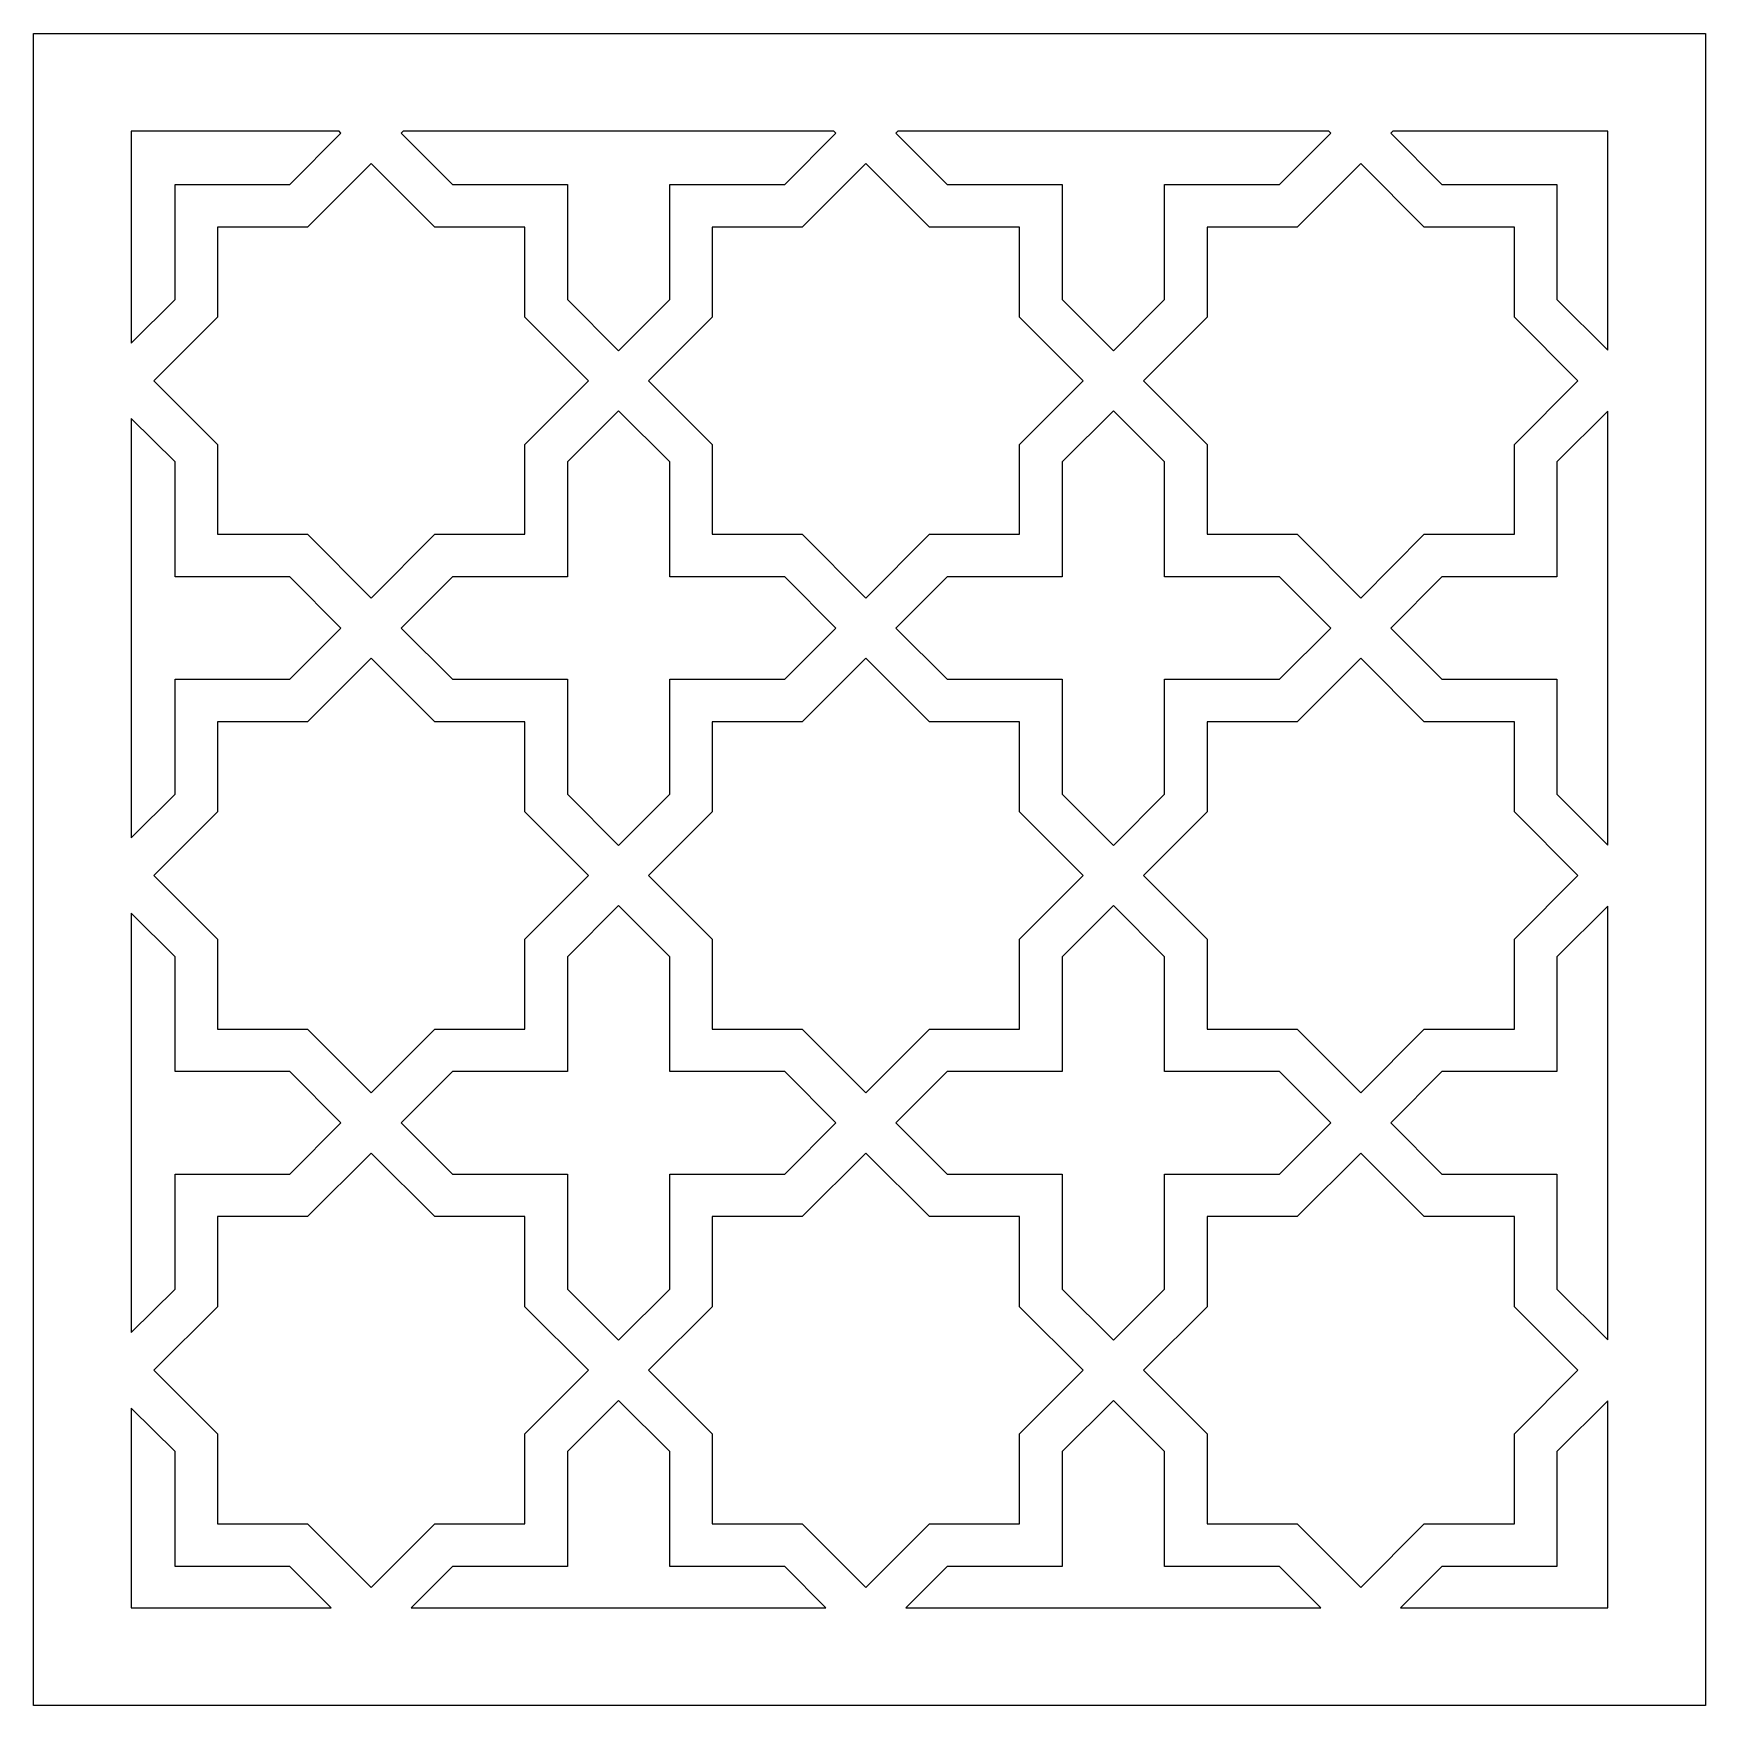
# Model space of a CAD drawing. Header units: millimetres. Extents: x -64 to 64, y -64 to 64.
import ezdxf

# ---------------------------------------------------------------- set-up
doc = ezdxf.new("R2010")
doc.units = ezdxf.units.MM
doc.header["$MEASUREMENT"] = 0
doc.layers.add('layer 1', color=7, linetype='Continuous')

msp = doc.modelspace()

# ---------------------------------------------------------------- linework, layer by layer
at = {"layer": 'layer 1', "color": 250}
for points, knots in [([(-63.5, 63.5), (-63.5, 63.5), (-63.5, -63.5), (-63.5, -63.5), (-63.5, -63.5), (-63.5, -63.5), (63.5, -63.5), (63.5, -63.5), (63.5, -63.5), (63.5, -63.5), (63.5, 63.5), (63.5, 63.5), (63.5, 63.5), (63.5, 63.5), (-63.5, 63.5), (-63.5, 63.5)], [0, 0, 0, 0, 0.2, 0.2, 0.2, 0.2, 0.4, 0.4, 0.4, 0.4, 0.6, 0.6, 0.6, 0.6, 1, 1, 1, 1]), ([(-56.0659, 56.0659), (-56.0659, 56.0659), (-40.2803, 56.0659), (-40.2803, 56.0659), (-40.2803, 56.0659), (-40.2803, 56.0659), (-40.1443, 55.9174), (-40.1443, 55.9174), (-40.1443, 55.9174), (-40.1443, 55.9174), (-44.0349, 52.0266), (-44.0349, 52.0266), (-44.0349, 52.0266), (-44.0349, 52.0266), (-52.7451, 52.0266), (-52.7451, 52.0266), (-52.7451, 52.0266), (-52.7451, 52.0266), (-52.7451, 43.2915), (-52.7451, 43.2915), (-52.7451, 43.2915), (-52.7451, 43.2915), (-56.0659, 39.9835), (-56.0659, 39.9835), (-56.0659, 39.9835), (-56.0659, 39.9835), (-56.0659, 56.0659), (-56.0659, 56.0659)], [0, 0, 0, 0, 0.125, 0.125, 0.125, 0.125, 0.25, 0.25, 0.25, 0.25, 0.375, 0.375, 0.375, 0.375, 0.5, 0.5, 0.5, 0.5, 0.625, 0.625, 0.625, 0.625, 0.75, 0.75, 0.75, 0.75, 1, 1, 1, 1]), ([(-35.4236, 56.0659), (-35.4236, 56.0659), (-2.7005, 56.0659), (-2.7005, 56.0659), (-2.7005, 56.0659), (-2.7005, 56.0659), (-2.5647, 55.9174), (-2.5647, 55.9174), (-2.5647, 55.9174), (-2.5647, 55.9174), (-6.4424, 52.0266), (-6.4424, 52.0266), (-6.4424, 52.0266), (-6.4424, 52.0266), (-15.1652, 52.0266), (-15.1652, 52.0266), (-15.1652, 52.0266), (-15.1652, 52.0266), (-15.1652, 43.2915), (-15.1652, 43.2915), (-15.1652, 43.2915), (-15.1652, 43.2915), (-19.056, 39.401), (-19.056, 39.401), (-19.056, 39.401), (-19.056, 39.401), (-22.9468, 43.2915), (-22.9468, 43.2915), (-22.9468, 43.2915), (-22.9468, 43.2915), (-22.9468, 52.0266), (-22.9468, 52.0266), (-22.9468, 52.0266), (-22.9468, 52.0266), (-31.6816, 52.0266), (-31.6816, 52.0266), (-31.6816, 52.0266), (-31.6816, 52.0266), (-35.5724, 55.9174), (-35.5724, 55.9174), (-35.5724, 55.9174), (-35.5724, 55.9174), (-35.4236, 56.0659), (-35.4236, 56.0659)], [0, 0, 0, 0, 0.08333333, 0.08333333, 0.08333333, 0.08333333, 0.16666667, 0.16666667, 0.16666667, 0.16666667, 0.25, 0.25, 0.25, 0.25, 0.33333333, 0.33333333, 0.33333333, 0.33333333, 0.41666667, 0.41666667, 0.41666667, 0.41666667, 0.5, 0.5, 0.5, 0.5, 0.58333333, 0.58333333, 0.58333333, 0.58333333, 0.66666667, 0.66666667, 0.66666667, 0.66666667, 0.75, 0.75, 0.75, 0.75, 0.83333333, 0.83333333, 0.83333333, 0.83333333, 1, 1, 1, 1]), ([(2.1562, 56.0659), (2.1562, 56.0659), (34.8784, 56.0659), (34.8784, 56.0659), (34.8784, 56.0659), (34.8784, 56.0659), (35.0273, 55.9174), (35.0273, 55.9174), (35.0273, 55.9174), (35.0273, 55.9174), (31.1372, 52.0266), (31.1372, 52.0266), (31.1372, 52.0266), (31.1372, 52.0266), (22.4144, 52.0266), (22.4144, 52.0266), (22.4144, 52.0266), (22.4144, 52.0266), (22.4144, 43.2915), (22.4144, 43.2915), (22.4144, 43.2915), (22.4144, 43.2915), (18.5237, 39.401), (18.5237, 39.401), (18.5237, 39.401), (18.5237, 39.401), (14.6329, 43.2915), (14.6329, 43.2915), (14.6329, 43.2915), (14.6329, 43.2915), (14.6329, 52.0266), (14.6329, 52.0266), (14.6329, 52.0266), (14.6329, 52.0266), (5.8981, 52.0266), (5.8981, 52.0266), (5.8981, 52.0266), (5.8981, 52.0266), (2.0073, 55.9174), (2.0073, 55.9174), (2.0073, 55.9174), (2.0073, 55.9174), (2.1562, 56.0659), (2.1562, 56.0659)], [0, 0, 0, 0, 0.08333333, 0.08333333, 0.08333333, 0.08333333, 0.16666667, 0.16666667, 0.16666667, 0.16666667, 0.25, 0.25, 0.25, 0.25, 0.33333333, 0.33333333, 0.33333333, 0.33333333, 0.41666667, 0.41666667, 0.41666667, 0.41666667, 0.5, 0.5, 0.5, 0.5, 0.58333333, 0.58333333, 0.58333333, 0.58333333, 0.66666667, 0.66666667, 0.66666667, 0.66666667, 0.75, 0.75, 0.75, 0.75, 0.83333333, 0.83333333, 0.83333333, 0.83333333, 1, 1, 1, 1]), ([(56.0659, 39.4381), (56.0659, 39.4381), (52.2125, 43.2915), (52.2125, 43.2915), (52.2125, 43.2915), (52.2125, 43.2915), (52.2125, 52.0266), (52.2125, 52.0266), (52.2125, 52.0266), (52.2125, 52.0266), (43.4777, 52.0266), (43.4777, 52.0266), (43.4777, 52.0266), (43.4777, 52.0266), (39.587, 55.9174), (39.587, 55.9174), (39.587, 55.9174), (39.587, 55.9174), (39.7358, 56.0659), (39.7358, 56.0659), (39.7358, 56.0659), (39.7358, 56.0659), (56.0659, 56.0659), (56.0659, 56.0659), (56.0659, 56.0659), (56.0659, 56.0659), (56.0659, 39.4381), (56.0659, 39.4381)], [0, 0, 0, 0, 0.125, 0.125, 0.125, 0.125, 0.25, 0.25, 0.25, 0.25, 0.375, 0.375, 0.375, 0.375, 0.5, 0.5, 0.5, 0.5, 0.625, 0.625, 0.625, 0.625, 0.75, 0.75, 0.75, 0.75, 1, 1, 1, 1]), ([(-33.0199, 48.793), (-33.0199, 48.793), (-26.1803, 48.793), (-26.1803, 48.793), (-26.1803, 48.793), (-26.1803, 48.793), (-26.1803, 41.9534), (-26.1803, 41.9534), (-26.1803, 41.9534), (-26.1803, 41.9534), (-21.3483, 37.121), (-21.3483, 37.121), (-21.3483, 37.121), (-21.3483, 37.121), (-26.1803, 32.289), (-26.1803, 32.289), (-26.1803, 32.289), (-26.1803, 32.289), (-26.1803, 25.4621), (-26.1803, 25.4621), (-26.1803, 25.4621), (-26.1803, 25.4621), (-33.0199, 25.4621), (-33.0199, 25.4621), (-33.0199, 25.4621), (-33.0199, 25.4621), (-37.852, 20.6174), (-37.852, 20.6174), (-37.852, 20.6174), (-37.852, 20.6174), (-42.6967, 25.4621), (-42.6967, 25.4621), (-42.6967, 25.4621), (-42.6967, 25.4621), (-49.5235, 25.4621), (-49.5235, 25.4621), (-49.5235, 25.4621), (-49.5235, 25.4621), (-49.5235, 32.289), (-49.5235, 32.289), (-49.5235, 32.289), (-49.5235, 32.289), (-54.3555, 37.121), (-54.3555, 37.121), (-54.3555, 37.121), (-54.3555, 37.121), (-49.5235, 41.9534), (-49.5235, 41.9534), (-49.5235, 41.9534), (-49.5235, 41.9534), (-49.5235, 48.793), (-49.5235, 48.793), (-49.5235, 48.793), (-49.5235, 48.793), (-42.6967, 48.793), (-42.6967, 48.793), (-42.6967, 48.793), (-42.6967, 48.793), (-37.852, 53.625), (-37.852, 53.625), (-37.852, 53.625), (-37.852, 53.625), (-33.0199, 48.793), (-33.0199, 48.793)], [0, 0, 0, 0, 0.05882353, 0.05882353, 0.05882353, 0.05882353, 0.11764706, 0.11764706, 0.11764706, 0.11764706, 0.17647059, 0.17647059, 0.17647059, 0.17647059, 0.23529412, 0.23529412, 0.23529412, 0.23529412, 0.29411765, 0.29411765, 0.29411765, 0.29411765, 0.35294118, 0.35294118, 0.35294118, 0.35294118, 0.41176471, 0.41176471, 0.41176471, 0.41176471, 0.47058824, 0.47058824, 0.47058824, 0.47058824, 0.52941176, 0.52941176, 0.52941176, 0.52941176, 0.58823529, 0.58823529, 0.58823529, 0.58823529, 0.64705882, 0.64705882, 0.64705882, 0.64705882, 0.70588235, 0.70588235, 0.70588235, 0.70588235, 0.76470588, 0.76470588, 0.76470588, 0.76470588, 0.82352941, 0.82352941, 0.82352941, 0.82352941, 0.88235294, 0.88235294, 0.88235294, 0.88235294, 1, 1, 1, 1]), ([(4.5597, 48.793), (4.5597, 48.793), (11.3993, 48.793), (11.3993, 48.793), (11.3993, 48.793), (11.3993, 48.793), (11.3993, 41.9534), (11.3993, 41.9534), (11.3993, 41.9534), (11.3993, 41.9534), (16.2313, 37.121), (16.2313, 37.121), (16.2313, 37.121), (16.2313, 37.121), (11.3993, 32.289), (11.3993, 32.289), (11.3993, 32.289), (11.3993, 32.289), (11.3993, 25.4621), (11.3993, 25.4621), (11.3993, 25.4621), (11.3993, 25.4621), (4.5597, 25.4621), (4.5597, 25.4621), (4.5597, 25.4621), (4.5597, 25.4621), (-0.2723, 20.6174), (-0.2723, 20.6174), (-0.2723, 20.6174), (-0.2723, 20.6174), (-5.1043, 25.4621), (-5.1043, 25.4621), (-5.1043, 25.4621), (-5.1043, 25.4621), (-11.9443, 25.4621), (-11.9443, 25.4621), (-11.9443, 25.4621), (-11.9443, 25.4621), (-11.9443, 32.289), (-11.9443, 32.289), (-11.9443, 32.289), (-11.9443, 32.289), (-16.7763, 37.121), (-16.7763, 37.121), (-16.7763, 37.121), (-16.7763, 37.121), (-11.9443, 41.9534), (-11.9443, 41.9534), (-11.9443, 41.9534), (-11.9443, 41.9534), (-11.9443, 48.793), (-11.9443, 48.793), (-11.9443, 48.793), (-11.9443, 48.793), (-5.1043, 48.793), (-5.1043, 48.793), (-5.1043, 48.793), (-5.1043, 48.793), (-0.2723, 53.625), (-0.2723, 53.625), (-0.2723, 53.625), (-0.2723, 53.625), (4.5597, 48.793), (4.5597, 48.793)], [0, 0, 0, 0, 0.05882353, 0.05882353, 0.05882353, 0.05882353, 0.11764706, 0.11764706, 0.11764706, 0.11764706, 0.17647059, 0.17647059, 0.17647059, 0.17647059, 0.23529412, 0.23529412, 0.23529412, 0.23529412, 0.29411765, 0.29411765, 0.29411765, 0.29411765, 0.35294118, 0.35294118, 0.35294118, 0.35294118, 0.41176471, 0.41176471, 0.41176471, 0.41176471, 0.47058824, 0.47058824, 0.47058824, 0.47058824, 0.52941176, 0.52941176, 0.52941176, 0.52941176, 0.58823529, 0.58823529, 0.58823529, 0.58823529, 0.64705882, 0.64705882, 0.64705882, 0.64705882, 0.70588235, 0.70588235, 0.70588235, 0.70588235, 0.76470588, 0.76470588, 0.76470588, 0.76470588, 0.82352941, 0.82352941, 0.82352941, 0.82352941, 0.88235294, 0.88235294, 0.88235294, 0.88235294, 1, 1, 1, 1]), ([(53.811, 37.121), (53.811, 37.121), (48.979, 32.289), (48.979, 32.289), (48.979, 32.289), (48.979, 32.289), (48.979, 25.4621), (48.979, 25.4621), (48.979, 25.4621), (48.979, 25.4621), (42.1397, 25.4621), (42.1397, 25.4621), (42.1397, 25.4621), (42.1397, 25.4621), (37.307, 20.6174), (37.307, 20.6174), (37.307, 20.6174), (37.307, 20.6174), (32.475, 25.4621), (32.475, 25.4621), (32.475, 25.4621), (32.475, 25.4621), (25.6353, 25.4621), (25.6353, 25.4621), (25.6353, 25.4621), (25.6353, 25.4621), (25.6353, 32.289), (25.6353, 32.289), (25.6353, 32.289), (25.6353, 32.289), (20.8033, 37.121), (20.8033, 37.121), (20.8033, 37.121), (20.8033, 37.121), (25.6353, 41.9534), (25.6353, 41.9534), (25.6353, 41.9534), (25.6353, 41.9534), (25.6353, 48.793), (25.6353, 48.793), (25.6353, 48.793), (25.6353, 48.793), (32.475, 48.793), (32.475, 48.793), (32.475, 48.793), (32.475, 48.793), (37.307, 53.625), (37.307, 53.625), (37.307, 53.625), (37.307, 53.625), (42.1397, 48.793), (42.1397, 48.793), (42.1397, 48.793), (42.1397, 48.793), (48.979, 48.793), (48.979, 48.793), (48.979, 48.793), (48.979, 48.793), (48.979, 41.9534), (48.979, 41.9534), (48.979, 41.9534), (48.979, 41.9534), (53.811, 37.121), (53.811, 37.121)], [0, 0, 0, 0, 0.05882353, 0.05882353, 0.05882353, 0.05882353, 0.11764706, 0.11764706, 0.11764706, 0.11764706, 0.17647059, 0.17647059, 0.17647059, 0.17647059, 0.23529412, 0.23529412, 0.23529412, 0.23529412, 0.29411765, 0.29411765, 0.29411765, 0.29411765, 0.35294118, 0.35294118, 0.35294118, 0.35294118, 0.41176471, 0.41176471, 0.41176471, 0.41176471, 0.47058824, 0.47058824, 0.47058824, 0.47058824, 0.52941176, 0.52941176, 0.52941176, 0.52941176, 0.58823529, 0.58823529, 0.58823529, 0.58823529, 0.64705882, 0.64705882, 0.64705882, 0.64705882, 0.70588235, 0.70588235, 0.70588235, 0.70588235, 0.76470588, 0.76470588, 0.76470588, 0.76470588, 0.82352941, 0.82352941, 0.82352941, 0.82352941, 0.88235294, 0.88235294, 0.88235294, 0.88235294, 1, 1, 1, 1]), ([(-6.4424, 22.2282), (-6.4424, 22.2282), (-2.5647, 18.3377), (-2.5647, 18.3377), (-2.5647, 18.3377), (-2.5647, 18.3377), (-6.4424, 14.447), (-6.4424, 14.447), (-6.4424, 14.447), (-6.4424, 14.447), (-15.1652, 14.447), (-15.1652, 14.447), (-15.1652, 14.447), (-15.1652, 14.447), (-15.1652, 5.7122), (-15.1652, 5.7122), (-15.1652, 5.7122), (-15.1652, 5.7122), (-19.056, 1.8214), (-19.056, 1.8214), (-19.056, 1.8214), (-19.056, 1.8214), (-22.9468, 5.7122), (-22.9468, 5.7122), (-22.9468, 5.7122), (-22.9468, 5.7122), (-22.9468, 14.447), (-22.9468, 14.447), (-22.9468, 14.447), (-22.9468, 14.447), (-31.6816, 14.447), (-31.6816, 14.447), (-31.6816, 14.447), (-31.6816, 14.447), (-35.5724, 18.3377), (-35.5724, 18.3377), (-35.5724, 18.3377), (-35.5724, 18.3377), (-31.6816, 22.2282), (-31.6816, 22.2282), (-31.6816, 22.2282), (-31.6816, 22.2282), (-22.9468, 22.2282), (-22.9468, 22.2282), (-22.9468, 22.2282), (-22.9468, 22.2282), (-22.9468, 30.951), (-22.9468, 30.951), (-22.9468, 30.951), (-22.9468, 30.951), (-19.056, 34.8414), (-19.056, 34.8414), (-19.056, 34.8414), (-19.056, 34.8414), (-15.1652, 30.951), (-15.1652, 30.951), (-15.1652, 30.951), (-15.1652, 30.951), (-15.1652, 22.2282), (-15.1652, 22.2282), (-15.1652, 22.2282), (-15.1652, 22.2282), (-6.4424, 22.2282), (-6.4424, 22.2282)], [0, 0, 0, 0, 0.05882353, 0.05882353, 0.05882353, 0.05882353, 0.11764706, 0.11764706, 0.11764706, 0.11764706, 0.17647059, 0.17647059, 0.17647059, 0.17647059, 0.23529412, 0.23529412, 0.23529412, 0.23529412, 0.29411765, 0.29411765, 0.29411765, 0.29411765, 0.35294118, 0.35294118, 0.35294118, 0.35294118, 0.41176471, 0.41176471, 0.41176471, 0.41176471, 0.47058824, 0.47058824, 0.47058824, 0.47058824, 0.52941176, 0.52941176, 0.52941176, 0.52941176, 0.58823529, 0.58823529, 0.58823529, 0.58823529, 0.64705882, 0.64705882, 0.64705882, 0.64705882, 0.70588235, 0.70588235, 0.70588235, 0.70588235, 0.76470588, 0.76470588, 0.76470588, 0.76470588, 0.82352941, 0.82352941, 0.82352941, 0.82352941, 0.88235294, 0.88235294, 0.88235294, 0.88235294, 1, 1, 1, 1]), ([(31.1372, 22.2282), (31.1372, 22.2282), (35.0273, 18.3377), (35.0273, 18.3377), (35.0273, 18.3377), (35.0273, 18.3377), (31.1372, 14.447), (31.1372, 14.447), (31.1372, 14.447), (31.1372, 14.447), (22.4144, 14.447), (22.4144, 14.447), (22.4144, 14.447), (22.4144, 14.447), (22.4144, 5.7122), (22.4144, 5.7122), (22.4144, 5.7122), (22.4144, 5.7122), (18.5237, 1.8214), (18.5237, 1.8214), (18.5237, 1.8214), (18.5237, 1.8214), (14.6329, 5.7122), (14.6329, 5.7122), (14.6329, 5.7122), (14.6329, 5.7122), (14.6329, 14.447), (14.6329, 14.447), (14.6329, 14.447), (14.6329, 14.447), (5.8981, 14.447), (5.8981, 14.447), (5.8981, 14.447), (5.8981, 14.447), (2.0073, 18.3377), (2.0073, 18.3377), (2.0073, 18.3377), (2.0073, 18.3377), (5.8981, 22.2282), (5.8981, 22.2282), (5.8981, 22.2282), (5.8981, 22.2282), (14.6329, 22.2282), (14.6329, 22.2282), (14.6329, 22.2282), (14.6329, 22.2282), (14.6329, 30.951), (14.6329, 30.951), (14.6329, 30.951), (14.6329, 30.951), (18.5237, 34.8414), (18.5237, 34.8414), (18.5237, 34.8414), (18.5237, 34.8414), (22.4144, 30.951), (22.4144, 30.951), (22.4144, 30.951), (22.4144, 30.951), (22.4144, 22.2282), (22.4144, 22.2282), (22.4144, 22.2282), (22.4144, 22.2282), (31.1372, 22.2282), (31.1372, 22.2282)], [0, 0, 0, 0, 0.05882353, 0.05882353, 0.05882353, 0.05882353, 0.11764706, 0.11764706, 0.11764706, 0.11764706, 0.17647059, 0.17647059, 0.17647059, 0.17647059, 0.23529412, 0.23529412, 0.23529412, 0.23529412, 0.29411765, 0.29411765, 0.29411765, 0.29411765, 0.35294118, 0.35294118, 0.35294118, 0.35294118, 0.41176471, 0.41176471, 0.41176471, 0.41176471, 0.47058824, 0.47058824, 0.47058824, 0.47058824, 0.52941176, 0.52941176, 0.52941176, 0.52941176, 0.58823529, 0.58823529, 0.58823529, 0.58823529, 0.64705882, 0.64705882, 0.64705882, 0.64705882, 0.70588235, 0.70588235, 0.70588235, 0.70588235, 0.76470588, 0.76470588, 0.76470588, 0.76470588, 0.82352941, 0.82352941, 0.82352941, 0.82352941, 0.88235294, 0.88235294, 0.88235294, 0.88235294, 1, 1, 1, 1]), ([(56.0659, 1.8584), (56.0659, 1.8584), (52.2125, 5.7122), (52.2125, 5.7122), (52.2125, 5.7122), (52.2125, 5.7122), (52.2125, 14.447), (52.2125, 14.447), (52.2125, 14.447), (52.2125, 14.447), (43.4777, 14.447), (43.4777, 14.447), (43.4777, 14.447), (43.4777, 14.447), (39.587, 18.3377), (39.587, 18.3377), (39.587, 18.3377), (39.587, 18.3377), (43.4777, 22.2282), (43.4777, 22.2282), (43.4777, 22.2282), (43.4777, 22.2282), (52.2125, 22.2282), (52.2125, 22.2282), (52.2125, 22.2282), (52.2125, 22.2282), (52.2125, 30.951), (52.2125, 30.951), (52.2125, 30.951), (52.2125, 30.951), (56.0659, 34.8044), (56.0659, 34.8044), (56.0659, 34.8044), (56.0659, 34.8044), (56.0659, 1.8584), (56.0659, 1.8584)], [0, 0, 0, 0, 0.1, 0.1, 0.1, 0.1, 0.2, 0.2, 0.2, 0.2, 0.3, 0.3, 0.3, 0.3, 0.4, 0.4, 0.4, 0.4, 0.5, 0.5, 0.5, 0.5, 0.6, 0.6, 0.6, 0.6, 0.7, 0.7, 0.7, 0.7, 0.8, 0.8, 0.8, 0.8, 1, 1, 1, 1]), ([(-56.0659, 34.2593), (-56.0659, 34.2593), (-52.7451, 30.951), (-52.7451, 30.951), (-52.7451, 30.951), (-52.7451, 30.951), (-52.7451, 22.2282), (-52.7451, 22.2282), (-52.7451, 22.2282), (-52.7451, 22.2282), (-44.0349, 22.2282), (-44.0349, 22.2282), (-44.0349, 22.2282), (-44.0349, 22.2282), (-40.1443, 18.3377), (-40.1443, 18.3377), (-40.1443, 18.3377), (-40.1443, 18.3377), (-44.0349, 14.447), (-44.0349, 14.447), (-44.0349, 14.447), (-44.0349, 14.447), (-52.7451, 14.447), (-52.7451, 14.447), (-52.7451, 14.447), (-52.7451, 14.447), (-52.7451, 5.7122), (-52.7451, 5.7122), (-52.7451, 5.7122), (-52.7451, 5.7122), (-56.0659, 2.4035), (-56.0659, 2.4035), (-56.0659, 2.4035), (-56.0659, 2.4035), (-56.0659, 34.2593), (-56.0659, 34.2593)], [0, 0, 0, 0, 0.1, 0.1, 0.1, 0.1, 0.2, 0.2, 0.2, 0.2, 0.3, 0.3, 0.3, 0.3, 0.4, 0.4, 0.4, 0.4, 0.5, 0.5, 0.5, 0.5, 0.6, 0.6, 0.6, 0.6, 0.7, 0.7, 0.7, 0.7, 0.8, 0.8, 0.8, 0.8, 1, 1, 1, 1]), ([(-54.3555, -0.4583), (-54.3555, -0.4583), (-49.5235, 4.3737), (-49.5235, 4.3737), (-49.5235, 4.3737), (-49.5235, 4.3737), (-49.5235, 11.2134), (-49.5235, 11.2134), (-49.5235, 11.2134), (-49.5235, 11.2134), (-42.6967, 11.2134), (-42.6967, 11.2134), (-42.6967, 11.2134), (-42.6967, 11.2134), (-37.852, 16.0454), (-37.852, 16.0454), (-37.852, 16.0454), (-37.852, 16.0454), (-33.0199, 11.2134), (-33.0199, 11.2134), (-33.0199, 11.2134), (-33.0199, 11.2134), (-26.1803, 11.2134), (-26.1803, 11.2134), (-26.1803, 11.2134), (-26.1803, 11.2134), (-26.1803, 4.3737), (-26.1803, 4.3737), (-26.1803, 4.3737), (-26.1803, 4.3737), (-21.3483, -0.4583), (-21.3483, -0.4583), (-21.3483, -0.4583), (-21.3483, -0.4583), (-26.1803, -5.2906), (-26.1803, -5.2906), (-26.1803, -5.2906), (-26.1803, -5.2906), (-26.1803, -12.1303), (-26.1803, -12.1303), (-26.1803, -12.1303), (-26.1803, -12.1303), (-33.0199, -12.1303), (-33.0199, -12.1303), (-33.0199, -12.1303), (-33.0199, -12.1303), (-37.852, -16.9623), (-37.852, -16.9623), (-37.852, -16.9623), (-37.852, -16.9623), (-42.6967, -12.1303), (-42.6967, -12.1303), (-42.6967, -12.1303), (-42.6967, -12.1303), (-49.5235, -12.1303), (-49.5235, -12.1303), (-49.5235, -12.1303), (-49.5235, -12.1303), (-49.5235, -5.2906), (-49.5235, -5.2906), (-49.5235, -5.2906), (-49.5235, -5.2906), (-54.3555, -0.4583), (-54.3555, -0.4583)], [0, 0, 0, 0, 0.05882353, 0.05882353, 0.05882353, 0.05882353, 0.11764706, 0.11764706, 0.11764706, 0.11764706, 0.17647059, 0.17647059, 0.17647059, 0.17647059, 0.23529412, 0.23529412, 0.23529412, 0.23529412, 0.29411765, 0.29411765, 0.29411765, 0.29411765, 0.35294118, 0.35294118, 0.35294118, 0.35294118, 0.41176471, 0.41176471, 0.41176471, 0.41176471, 0.47058824, 0.47058824, 0.47058824, 0.47058824, 0.52941176, 0.52941176, 0.52941176, 0.52941176, 0.58823529, 0.58823529, 0.58823529, 0.58823529, 0.64705882, 0.64705882, 0.64705882, 0.64705882, 0.70588235, 0.70588235, 0.70588235, 0.70588235, 0.76470588, 0.76470588, 0.76470588, 0.76470588, 0.82352941, 0.82352941, 0.82352941, 0.82352941, 0.88235294, 0.88235294, 0.88235294, 0.88235294, 1, 1, 1, 1]), ([(-5.1043, -12.1303), (-5.1043, -12.1303), (-11.9443, -12.1303), (-11.9443, -12.1303), (-11.9443, -12.1303), (-11.9443, -12.1303), (-11.9443, -5.2906), (-11.9443, -5.2906), (-11.9443, -5.2906), (-11.9443, -5.2906), (-16.7763, -0.4583), (-16.7763, -0.4583), (-16.7763, -0.4583), (-16.7763, -0.4583), (-11.9443, 4.3737), (-11.9443, 4.3737), (-11.9443, 4.3737), (-11.9443, 4.3737), (-11.9443, 11.2134), (-11.9443, 11.2134), (-11.9443, 11.2134), (-11.9443, 11.2134), (-5.1043, 11.2134), (-5.1043, 11.2134), (-5.1043, 11.2134), (-5.1043, 11.2134), (-0.2723, 16.0454), (-0.2723, 16.0454), (-0.2723, 16.0454), (-0.2723, 16.0454), (4.5597, 11.2134), (4.5597, 11.2134), (4.5597, 11.2134), (4.5597, 11.2134), (11.3993, 11.2134), (11.3993, 11.2134), (11.3993, 11.2134), (11.3993, 11.2134), (11.3993, 4.3737), (11.3993, 4.3737), (11.3993, 4.3737), (11.3993, 4.3737), (16.2313, -0.4583), (16.2313, -0.4583), (16.2313, -0.4583), (16.2313, -0.4583), (11.3993, -5.2906), (11.3993, -5.2906), (11.3993, -5.2906), (11.3993, -5.2906), (11.3993, -12.1303), (11.3993, -12.1303), (11.3993, -12.1303), (11.3993, -12.1303), (4.5597, -12.1303), (4.5597, -12.1303), (4.5597, -12.1303), (4.5597, -12.1303), (-0.2723, -16.9623), (-0.2723, -16.9623), (-0.2723, -16.9623), (-0.2723, -16.9623), (-5.1043, -12.1303), (-5.1043, -12.1303)], [0, 0, 0, 0, 0.05882353, 0.05882353, 0.05882353, 0.05882353, 0.11764706, 0.11764706, 0.11764706, 0.11764706, 0.17647059, 0.17647059, 0.17647059, 0.17647059, 0.23529412, 0.23529412, 0.23529412, 0.23529412, 0.29411765, 0.29411765, 0.29411765, 0.29411765, 0.35294118, 0.35294118, 0.35294118, 0.35294118, 0.41176471, 0.41176471, 0.41176471, 0.41176471, 0.47058824, 0.47058824, 0.47058824, 0.47058824, 0.52941176, 0.52941176, 0.52941176, 0.52941176, 0.58823529, 0.58823529, 0.58823529, 0.58823529, 0.64705882, 0.64705882, 0.64705882, 0.64705882, 0.70588235, 0.70588235, 0.70588235, 0.70588235, 0.76470588, 0.76470588, 0.76470588, 0.76470588, 0.82352941, 0.82352941, 0.82352941, 0.82352941, 0.88235294, 0.88235294, 0.88235294, 0.88235294, 1, 1, 1, 1]), ([(53.811, -0.4583), (53.811, -0.4583), (48.979, -5.2906), (48.979, -5.2906), (48.979, -5.2906), (48.979, -5.2906), (48.979, -12.1303), (48.979, -12.1303), (48.979, -12.1303), (48.979, -12.1303), (42.1397, -12.1303), (42.1397, -12.1303), (42.1397, -12.1303), (42.1397, -12.1303), (37.307, -16.9623), (37.307, -16.9623), (37.307, -16.9623), (37.307, -16.9623), (32.475, -12.1303), (32.475, -12.1303), (32.475, -12.1303), (32.475, -12.1303), (25.6353, -12.1303), (25.6353, -12.1303), (25.6353, -12.1303), (25.6353, -12.1303), (25.6353, -5.2906), (25.6353, -5.2906), (25.6353, -5.2906), (25.6353, -5.2906), (20.8033, -0.4583), (20.8033, -0.4583), (20.8033, -0.4583), (20.8033, -0.4583), (25.6353, 4.3737), (25.6353, 4.3737), (25.6353, 4.3737), (25.6353, 4.3737), (25.6353, 11.2134), (25.6353, 11.2134), (25.6353, 11.2134), (25.6353, 11.2134), (32.475, 11.2134), (32.475, 11.2134), (32.475, 11.2134), (32.475, 11.2134), (37.307, 16.0454), (37.307, 16.0454), (37.307, 16.0454), (37.307, 16.0454), (42.1397, 11.2134), (42.1397, 11.2134), (42.1397, 11.2134), (42.1397, 11.2134), (48.979, 11.2134), (48.979, 11.2134), (48.979, 11.2134), (48.979, 11.2134), (48.979, 4.3737), (48.979, 4.3737), (48.979, 4.3737), (48.979, 4.3737), (53.811, -0.4583), (53.811, -0.4583)], [0, 0, 0, 0, 0.05882353, 0.05882353, 0.05882353, 0.05882353, 0.11764706, 0.11764706, 0.11764706, 0.11764706, 0.17647059, 0.17647059, 0.17647059, 0.17647059, 0.23529412, 0.23529412, 0.23529412, 0.23529412, 0.29411765, 0.29411765, 0.29411765, 0.29411765, 0.35294118, 0.35294118, 0.35294118, 0.35294118, 0.41176471, 0.41176471, 0.41176471, 0.41176471, 0.47058824, 0.47058824, 0.47058824, 0.47058824, 0.52941176, 0.52941176, 0.52941176, 0.52941176, 0.58823529, 0.58823529, 0.58823529, 0.58823529, 0.64705882, 0.64705882, 0.64705882, 0.64705882, 0.70588235, 0.70588235, 0.70588235, 0.70588235, 0.76470588, 0.76470588, 0.76470588, 0.76470588, 0.82352941, 0.82352941, 0.82352941, 0.82352941, 0.88235294, 0.88235294, 0.88235294, 0.88235294, 1, 1, 1, 1]), ([(-56.0659, -3.3203), (-56.0659, -3.3203), (-52.7451, -6.6287), (-52.7451, -6.6287), (-52.7451, -6.6287), (-52.7451, -6.6287), (-52.7451, -15.3515), (-52.7451, -15.3515), (-52.7451, -15.3515), (-52.7451, -15.3515), (-44.0349, -15.3515), (-44.0349, -15.3515), (-44.0349, -15.3515), (-44.0349, -15.3515), (-40.1443, -19.2419), (-40.1443, -19.2419), (-40.1443, -19.2419), (-40.1443, -19.2419), (-44.0349, -23.1323), (-44.0349, -23.1323), (-44.0349, -23.1323), (-44.0349, -23.1323), (-52.7451, -23.1323), (-52.7451, -23.1323), (-52.7451, -23.1323), (-52.7451, -23.1323), (-52.7451, -31.8678), (-52.7451, -31.8678), (-52.7451, -31.8678), (-52.7451, -31.8678), (-56.0659, -35.1758), (-56.0659, -35.1758), (-56.0659, -35.1758), (-56.0659, -35.1758), (-56.0659, -3.3203), (-56.0659, -3.3203)], [0, 0, 0, 0, 0.1, 0.1, 0.1, 0.1, 0.2, 0.2, 0.2, 0.2, 0.3, 0.3, 0.3, 0.3, 0.4, 0.4, 0.4, 0.4, 0.5, 0.5, 0.5, 0.5, 0.6, 0.6, 0.6, 0.6, 0.7, 0.7, 0.7, 0.7, 0.8, 0.8, 0.8, 0.8, 1, 1, 1, 1]), ([(-31.6816, -23.1323), (-31.6816, -23.1323), (-35.5724, -19.2419), (-35.5724, -19.2419), (-35.5724, -19.2419), (-35.5724, -19.2419), (-31.6816, -15.3515), (-31.6816, -15.3515), (-31.6816, -15.3515), (-31.6816, -15.3515), (-22.9468, -15.3515), (-22.9468, -15.3515), (-22.9468, -15.3515), (-22.9468, -15.3515), (-22.9468, -6.6287), (-22.9468, -6.6287), (-22.9468, -6.6287), (-22.9468, -6.6287), (-19.056, -2.7383), (-19.056, -2.7383), (-19.056, -2.7383), (-19.056, -2.7383), (-15.1652, -6.6287), (-15.1652, -6.6287), (-15.1652, -6.6287), (-15.1652, -6.6287), (-15.1652, -15.3515), (-15.1652, -15.3515), (-15.1652, -15.3515), (-15.1652, -15.3515), (-6.4424, -15.3515), (-6.4424, -15.3515), (-6.4424, -15.3515), (-6.4424, -15.3515), (-2.5647, -19.2419), (-2.5647, -19.2419), (-2.5647, -19.2419), (-2.5647, -19.2419), (-6.4424, -23.1323), (-6.4424, -23.1323), (-6.4424, -23.1323), (-6.4424, -23.1323), (-15.1652, -23.1323), (-15.1652, -23.1323), (-15.1652, -23.1323), (-15.1652, -23.1323), (-15.1652, -31.8678), (-15.1652, -31.8678), (-15.1652, -31.8678), (-15.1652, -31.8678), (-19.056, -35.7583), (-19.056, -35.7583), (-19.056, -35.7583), (-19.056, -35.7583), (-22.9468, -31.8678), (-22.9468, -31.8678), (-22.9468, -31.8678), (-22.9468, -31.8678), (-22.9468, -23.1323), (-22.9468, -23.1323), (-22.9468, -23.1323), (-22.9468, -23.1323), (-31.6816, -23.1323), (-31.6816, -23.1323)], [0, 0, 0, 0, 0.05882353, 0.05882353, 0.05882353, 0.05882353, 0.11764706, 0.11764706, 0.11764706, 0.11764706, 0.17647059, 0.17647059, 0.17647059, 0.17647059, 0.23529412, 0.23529412, 0.23529412, 0.23529412, 0.29411765, 0.29411765, 0.29411765, 0.29411765, 0.35294118, 0.35294118, 0.35294118, 0.35294118, 0.41176471, 0.41176471, 0.41176471, 0.41176471, 0.47058824, 0.47058824, 0.47058824, 0.47058824, 0.52941176, 0.52941176, 0.52941176, 0.52941176, 0.58823529, 0.58823529, 0.58823529, 0.58823529, 0.64705882, 0.64705882, 0.64705882, 0.64705882, 0.70588235, 0.70588235, 0.70588235, 0.70588235, 0.76470588, 0.76470588, 0.76470588, 0.76470588, 0.82352941, 0.82352941, 0.82352941, 0.82352941, 0.88235294, 0.88235294, 0.88235294, 0.88235294, 1, 1, 1, 1]), ([(5.8981, -23.1323), (5.8981, -23.1323), (2.0073, -19.2419), (2.0073, -19.2419), (2.0073, -19.2419), (2.0073, -19.2419), (5.8981, -15.3515), (5.8981, -15.3515), (5.8981, -15.3515), (5.8981, -15.3515), (14.6329, -15.3515), (14.6329, -15.3515), (14.6329, -15.3515), (14.6329, -15.3515), (14.6329, -6.6287), (14.6329, -6.6287), (14.6329, -6.6287), (14.6329, -6.6287), (18.5237, -2.7383), (18.5237, -2.7383), (18.5237, -2.7383), (18.5237, -2.7383), (22.4144, -6.6287), (22.4144, -6.6287), (22.4144, -6.6287), (22.4144, -6.6287), (22.4144, -15.3515), (22.4144, -15.3515), (22.4144, -15.3515), (22.4144, -15.3515), (31.1372, -15.3515), (31.1372, -15.3515), (31.1372, -15.3515), (31.1372, -15.3515), (35.0273, -19.2419), (35.0273, -19.2419), (35.0273, -19.2419), (35.0273, -19.2419), (31.1372, -23.1323), (31.1372, -23.1323), (31.1372, -23.1323), (31.1372, -23.1323), (22.4144, -23.1323), (22.4144, -23.1323), (22.4144, -23.1323), (22.4144, -23.1323), (22.4144, -31.8678), (22.4144, -31.8678), (22.4144, -31.8678), (22.4144, -31.8678), (18.5237, -35.7583), (18.5237, -35.7583), (18.5237, -35.7583), (18.5237, -35.7583), (14.6329, -31.8678), (14.6329, -31.8678), (14.6329, -31.8678), (14.6329, -31.8678), (14.6329, -23.1323), (14.6329, -23.1323), (14.6329, -23.1323), (14.6329, -23.1323), (5.8981, -23.1323), (5.8981, -23.1323)], [0, 0, 0, 0, 0.05882353, 0.05882353, 0.05882353, 0.05882353, 0.11764706, 0.11764706, 0.11764706, 0.11764706, 0.17647059, 0.17647059, 0.17647059, 0.17647059, 0.23529412, 0.23529412, 0.23529412, 0.23529412, 0.29411765, 0.29411765, 0.29411765, 0.29411765, 0.35294118, 0.35294118, 0.35294118, 0.35294118, 0.41176471, 0.41176471, 0.41176471, 0.41176471, 0.47058824, 0.47058824, 0.47058824, 0.47058824, 0.52941176, 0.52941176, 0.52941176, 0.52941176, 0.58823529, 0.58823529, 0.58823529, 0.58823529, 0.64705882, 0.64705882, 0.64705882, 0.64705882, 0.70588235, 0.70588235, 0.70588235, 0.70588235, 0.76470588, 0.76470588, 0.76470588, 0.76470588, 0.82352941, 0.82352941, 0.82352941, 0.82352941, 0.88235294, 0.88235294, 0.88235294, 0.88235294, 1, 1, 1, 1]), ([(56.0659, -35.7212), (56.0659, -35.7212), (52.2125, -31.8678), (52.2125, -31.8678), (52.2125, -31.8678), (52.2125, -31.8678), (52.2125, -23.1323), (52.2125, -23.1323), (52.2125, -23.1323), (52.2125, -23.1323), (43.4777, -23.1323), (43.4777, -23.1323), (43.4777, -23.1323), (43.4777, -23.1323), (39.587, -19.2419), (39.587, -19.2419), (39.587, -19.2419), (39.587, -19.2419), (43.4777, -15.3515), (43.4777, -15.3515), (43.4777, -15.3515), (43.4777, -15.3515), (52.2125, -15.3515), (52.2125, -15.3515), (52.2125, -15.3515), (52.2125, -15.3515), (52.2125, -6.6287), (52.2125, -6.6287), (52.2125, -6.6287), (52.2125, -6.6287), (56.0659, -2.7753), (56.0659, -2.7753), (56.0659, -2.7753), (56.0659, -2.7753), (56.0659, -35.7212), (56.0659, -35.7212)], [0, 0, 0, 0, 0.1, 0.1, 0.1, 0.1, 0.2, 0.2, 0.2, 0.2, 0.3, 0.3, 0.3, 0.3, 0.4, 0.4, 0.4, 0.4, 0.5, 0.5, 0.5, 0.5, 0.6, 0.6, 0.6, 0.6, 0.7, 0.7, 0.7, 0.7, 0.8, 0.8, 0.8, 0.8, 1, 1, 1, 1]), ([(-42.6967, -49.7096), (-42.6967, -49.7096), (-49.5235, -49.7096), (-49.5235, -49.7096), (-49.5235, -49.7096), (-49.5235, -49.7096), (-49.5235, -42.8699), (-49.5235, -42.8699), (-49.5235, -42.8699), (-49.5235, -42.8699), (-54.3555, -38.0378), (-54.3555, -38.0378), (-54.3555, -38.0378), (-54.3555, -38.0378), (-49.5235, -33.2059), (-49.5235, -33.2059), (-49.5235, -33.2059), (-49.5235, -33.2059), (-49.5235, -26.3666), (-49.5235, -26.3666), (-49.5235, -26.3666), (-49.5235, -26.3666), (-42.6967, -26.3666), (-42.6967, -26.3666), (-42.6967, -26.3666), (-42.6967, -26.3666), (-37.852, -21.5343), (-37.852, -21.5343), (-37.852, -21.5343), (-37.852, -21.5343), (-33.0199, -26.3666), (-33.0199, -26.3666), (-33.0199, -26.3666), (-33.0199, -26.3666), (-26.1803, -26.3666), (-26.1803, -26.3666), (-26.1803, -26.3666), (-26.1803, -26.3666), (-26.1803, -33.2059), (-26.1803, -33.2059), (-26.1803, -33.2059), (-26.1803, -33.2059), (-21.3483, -38.0378), (-21.3483, -38.0378), (-21.3483, -38.0378), (-21.3483, -38.0378), (-26.1803, -42.8699), (-26.1803, -42.8699), (-26.1803, -42.8699), (-26.1803, -42.8699), (-26.1803, -49.7096), (-26.1803, -49.7096), (-26.1803, -49.7096), (-26.1803, -49.7096), (-33.0199, -49.7096), (-33.0199, -49.7096), (-33.0199, -49.7096), (-33.0199, -49.7096), (-37.852, -54.5419), (-37.852, -54.5419), (-37.852, -54.5419), (-37.852, -54.5419), (-42.6967, -49.7096), (-42.6967, -49.7096)], [0, 0, 0, 0, 0.05882353, 0.05882353, 0.05882353, 0.05882353, 0.11764706, 0.11764706, 0.11764706, 0.11764706, 0.17647059, 0.17647059, 0.17647059, 0.17647059, 0.23529412, 0.23529412, 0.23529412, 0.23529412, 0.29411765, 0.29411765, 0.29411765, 0.29411765, 0.35294118, 0.35294118, 0.35294118, 0.35294118, 0.41176471, 0.41176471, 0.41176471, 0.41176471, 0.47058824, 0.47058824, 0.47058824, 0.47058824, 0.52941176, 0.52941176, 0.52941176, 0.52941176, 0.58823529, 0.58823529, 0.58823529, 0.58823529, 0.64705882, 0.64705882, 0.64705882, 0.64705882, 0.70588235, 0.70588235, 0.70588235, 0.70588235, 0.76470588, 0.76470588, 0.76470588, 0.76470588, 0.82352941, 0.82352941, 0.82352941, 0.82352941, 0.88235294, 0.88235294, 0.88235294, 0.88235294, 1, 1, 1, 1]), ([(-5.1043, -49.7096), (-5.1043, -49.7096), (-11.9443, -49.7096), (-11.9443, -49.7096), (-11.9443, -49.7096), (-11.9443, -49.7096), (-11.9443, -42.8699), (-11.9443, -42.8699), (-11.9443, -42.8699), (-11.9443, -42.8699), (-16.7763, -38.0378), (-16.7763, -38.0378), (-16.7763, -38.0378), (-16.7763, -38.0378), (-11.9443, -33.2059), (-11.9443, -33.2059), (-11.9443, -33.2059), (-11.9443, -33.2059), (-11.9443, -26.3666), (-11.9443, -26.3666), (-11.9443, -26.3666), (-11.9443, -26.3666), (-5.1043, -26.3666), (-5.1043, -26.3666), (-5.1043, -26.3666), (-5.1043, -26.3666), (-0.2723, -21.5343), (-0.2723, -21.5343), (-0.2723, -21.5343), (-0.2723, -21.5343), (4.5597, -26.3666), (4.5597, -26.3666), (4.5597, -26.3666), (4.5597, -26.3666), (11.3993, -26.3666), (11.3993, -26.3666), (11.3993, -26.3666), (11.3993, -26.3666), (11.3993, -33.2059), (11.3993, -33.2059), (11.3993, -33.2059), (11.3993, -33.2059), (16.2313, -38.0378), (16.2313, -38.0378), (16.2313, -38.0378), (16.2313, -38.0378), (11.3993, -42.8699), (11.3993, -42.8699), (11.3993, -42.8699), (11.3993, -42.8699), (11.3993, -49.7096), (11.3993, -49.7096), (11.3993, -49.7096), (11.3993, -49.7096), (4.5597, -49.7096), (4.5597, -49.7096), (4.5597, -49.7096), (4.5597, -49.7096), (-0.2723, -54.5419), (-0.2723, -54.5419), (-0.2723, -54.5419), (-0.2723, -54.5419), (-5.1043, -49.7096), (-5.1043, -49.7096)], [0, 0, 0, 0, 0.05882353, 0.05882353, 0.05882353, 0.05882353, 0.11764706, 0.11764706, 0.11764706, 0.11764706, 0.17647059, 0.17647059, 0.17647059, 0.17647059, 0.23529412, 0.23529412, 0.23529412, 0.23529412, 0.29411765, 0.29411765, 0.29411765, 0.29411765, 0.35294118, 0.35294118, 0.35294118, 0.35294118, 0.41176471, 0.41176471, 0.41176471, 0.41176471, 0.47058824, 0.47058824, 0.47058824, 0.47058824, 0.52941176, 0.52941176, 0.52941176, 0.52941176, 0.58823529, 0.58823529, 0.58823529, 0.58823529, 0.64705882, 0.64705882, 0.64705882, 0.64705882, 0.70588235, 0.70588235, 0.70588235, 0.70588235, 0.76470588, 0.76470588, 0.76470588, 0.76470588, 0.82352941, 0.82352941, 0.82352941, 0.82352941, 0.88235294, 0.88235294, 0.88235294, 0.88235294, 1, 1, 1, 1]), ([(32.475, -49.7096), (32.475, -49.7096), (25.6353, -49.7096), (25.6353, -49.7096), (25.6353, -49.7096), (25.6353, -49.7096), (25.6353, -42.8699), (25.6353, -42.8699), (25.6353, -42.8699), (25.6353, -42.8699), (20.8033, -38.0378), (20.8033, -38.0378), (20.8033, -38.0378), (20.8033, -38.0378), (25.6353, -33.2059), (25.6353, -33.2059), (25.6353, -33.2059), (25.6353, -33.2059), (25.6353, -26.3666), (25.6353, -26.3666), (25.6353, -26.3666), (25.6353, -26.3666), (32.475, -26.3666), (32.475, -26.3666), (32.475, -26.3666), (32.475, -26.3666), (37.307, -21.5343), (37.307, -21.5343), (37.307, -21.5343), (37.307, -21.5343), (42.1397, -26.3666), (42.1397, -26.3666), (42.1397, -26.3666), (42.1397, -26.3666), (48.979, -26.3666), (48.979, -26.3666), (48.979, -26.3666), (48.979, -26.3666), (48.979, -33.2059), (48.979, -33.2059), (48.979, -33.2059), (48.979, -33.2059), (53.811, -38.0378), (53.811, -38.0378), (53.811, -38.0378), (53.811, -38.0378), (48.979, -42.8699), (48.979, -42.8699), (48.979, -42.8699), (48.979, -42.8699), (48.979, -49.7096), (48.979, -49.7096), (48.979, -49.7096), (48.979, -49.7096), (42.1397, -49.7096), (42.1397, -49.7096), (42.1397, -49.7096), (42.1397, -49.7096), (37.307, -54.5419), (37.307, -54.5419), (37.307, -54.5419), (37.307, -54.5419), (32.475, -49.7096), (32.475, -49.7096)], [0, 0, 0, 0, 0.05882353, 0.05882353, 0.05882353, 0.05882353, 0.11764706, 0.11764706, 0.11764706, 0.11764706, 0.17647059, 0.17647059, 0.17647059, 0.17647059, 0.23529412, 0.23529412, 0.23529412, 0.23529412, 0.29411765, 0.29411765, 0.29411765, 0.29411765, 0.35294118, 0.35294118, 0.35294118, 0.35294118, 0.41176471, 0.41176471, 0.41176471, 0.41176471, 0.47058824, 0.47058824, 0.47058824, 0.47058824, 0.52941176, 0.52941176, 0.52941176, 0.52941176, 0.58823529, 0.58823529, 0.58823529, 0.58823529, 0.64705882, 0.64705882, 0.64705882, 0.64705882, 0.70588235, 0.70588235, 0.70588235, 0.70588235, 0.76470588, 0.76470588, 0.76470588, 0.76470588, 0.82352941, 0.82352941, 0.82352941, 0.82352941, 0.88235294, 0.88235294, 0.88235294, 0.88235294, 1, 1, 1, 1]), ([(-34.8167, -56.0659), (-34.8167, -56.0659), (-31.6816, -52.9311), (-31.6816, -52.9311), (-31.6816, -52.9311), (-31.6816, -52.9311), (-22.9468, -52.9311), (-22.9468, -52.9311), (-22.9468, -52.9311), (-22.9468, -52.9311), (-22.9468, -44.2083), (-22.9468, -44.2083), (-22.9468, -44.2083), (-22.9468, -44.2083), (-19.056, -40.3179), (-19.056, -40.3179), (-19.056, -40.3179), (-19.056, -40.3179), (-15.1652, -44.2083), (-15.1652, -44.2083), (-15.1652, -44.2083), (-15.1652, -44.2083), (-15.1652, -52.9311), (-15.1652, -52.9311), (-15.1652, -52.9311), (-15.1652, -52.9311), (-6.4424, -52.9311), (-6.4424, -52.9311), (-6.4424, -52.9311), (-6.4424, -52.9311), (-3.308, -56.0659), (-3.308, -56.0659), (-3.308, -56.0659), (-3.308, -56.0659), (-34.8167, -56.0659), (-34.8167, -56.0659)], [0, 0, 0, 0, 0.1, 0.1, 0.1, 0.1, 0.2, 0.2, 0.2, 0.2, 0.3, 0.3, 0.3, 0.3, 0.4, 0.4, 0.4, 0.4, 0.5, 0.5, 0.5, 0.5, 0.6, 0.6, 0.6, 0.6, 0.7, 0.7, 0.7, 0.7, 0.8, 0.8, 0.8, 0.8, 1, 1, 1, 1]), ([(2.763, -56.0659), (2.763, -56.0659), (5.8981, -52.9311), (5.8981, -52.9311), (5.8981, -52.9311), (5.8981, -52.9311), (14.6329, -52.9311), (14.6329, -52.9311), (14.6329, -52.9311), (14.6329, -52.9311), (14.6329, -44.2083), (14.6329, -44.2083), (14.6329, -44.2083), (14.6329, -44.2083), (18.5237, -40.3179), (18.5237, -40.3179), (18.5237, -40.3179), (18.5237, -40.3179), (22.4144, -44.2083), (22.4144, -44.2083), (22.4144, -44.2083), (22.4144, -44.2083), (22.4144, -52.9311), (22.4144, -52.9311), (22.4144, -52.9311), (22.4144, -52.9311), (31.1372, -52.9311), (31.1372, -52.9311), (31.1372, -52.9311), (31.1372, -52.9311), (34.2717, -56.0659), (34.2717, -56.0659), (34.2717, -56.0659), (34.2717, -56.0659), (2.763, -56.0659), (2.763, -56.0659)], [0, 0, 0, 0, 0.1, 0.1, 0.1, 0.1, 0.2, 0.2, 0.2, 0.2, 0.3, 0.3, 0.3, 0.3, 0.4, 0.4, 0.4, 0.4, 0.5, 0.5, 0.5, 0.5, 0.6, 0.6, 0.6, 0.6, 0.7, 0.7, 0.7, 0.7, 0.8, 0.8, 0.8, 0.8, 1, 1, 1, 1]), ([(56.0659, -56.0659), (56.0659, -56.0659), (40.3426, -56.0659), (40.3426, -56.0659), (40.3426, -56.0659), (40.3426, -56.0659), (43.4777, -52.9311), (43.4777, -52.9311), (43.4777, -52.9311), (43.4777, -52.9311), (52.2125, -52.9311), (52.2125, -52.9311), (52.2125, -52.9311), (52.2125, -52.9311), (52.2125, -44.2083), (52.2125, -44.2083), (52.2125, -44.2083), (52.2125, -44.2083), (56.0659, -40.3549), (56.0659, -40.3549), (56.0659, -40.3549), (56.0659, -40.3549), (56.0659, -56.0659), (56.0659, -56.0659)], [0, 0, 0, 0, 0.14285714, 0.14285714, 0.14285714, 0.14285714, 0.28571429, 0.28571429, 0.28571429, 0.28571429, 0.42857143, 0.42857143, 0.42857143, 0.42857143, 0.57142857, 0.57142857, 0.57142857, 0.57142857, 0.71428571, 0.71428571, 0.71428571, 0.71428571, 1, 1, 1, 1]), ([(-56.0659, -56.0659), (-56.0659, -56.0659), (-56.0659, -40.9003), (-56.0659, -40.9003), (-56.0659, -40.9003), (-56.0659, -40.9003), (-52.7451, -44.2083), (-52.7451, -44.2083), (-52.7451, -44.2083), (-52.7451, -44.2083), (-52.7451, -52.9311), (-52.7451, -52.9311), (-52.7451, -52.9311), (-52.7451, -52.9311), (-44.0349, -52.9311), (-44.0349, -52.9311), (-44.0349, -52.9311), (-44.0349, -52.9311), (-40.8999, -56.0659), (-40.8999, -56.0659), (-40.8999, -56.0659), (-40.8999, -56.0659), (-56.0659, -56.0659), (-56.0659, -56.0659)], [0, 0, 0, 0, 0.14285714, 0.14285714, 0.14285714, 0.14285714, 0.28571429, 0.28571429, 0.28571429, 0.28571429, 0.42857143, 0.42857143, 0.42857143, 0.42857143, 0.57142857, 0.57142857, 0.57142857, 0.57142857, 0.71428571, 0.71428571, 0.71428571, 0.71428571, 1, 1, 1, 1])]:
    msp.add_open_spline(points, degree=3, knots=knots, dxfattribs=at)

doc.saveas('drawing.dxf')
